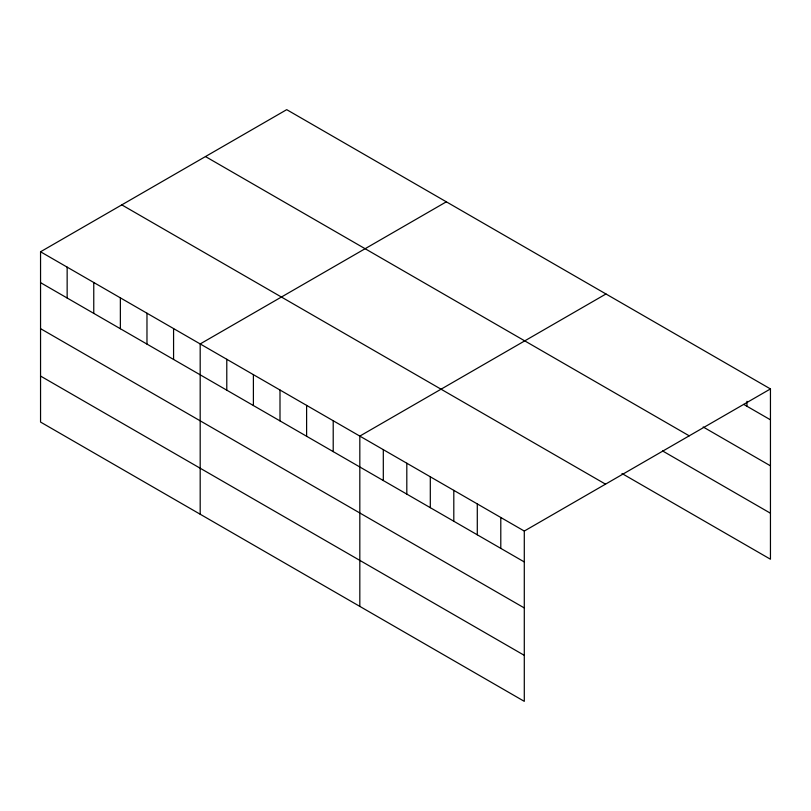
<?xml version="1.0" encoding="UTF-8"?>
<svg xmlns="http://www.w3.org/2000/svg" width="811" height="811" viewBox="0 0 811 811"><rect width="100%" height="100%" fill="white"/><g stroke="black" fill="none" stroke-linecap="round" stroke-linejoin="round"><path stroke-width="1.22" d="M40.55 251.775L524.291 531.053L524.291 701.343L40.55 422.065L40.55 251.775L286.709 109.657L770.45 388.935L770.45 559.225L621.996 473.523M446.344 201.817L200.185 343.935L200.185 514.225M605.979 293.977L359.82 436.095L359.82 606.395M524.291 531.053L770.45 388.935M743.748 404.405L770.45 419.814M703.167 426.981L770.45 465.828M205.477 156.553L689.218 435.831M662.587 450.946L770.45 513.221M121.782 204.869L605.523 484.157M40.55 282.654L524.291 561.942M40.55 328.658L524.291 607.946M40.55 376.061L524.291 655.339M746.951 401.313L746.951 406.25M500.792 517.489L500.792 548.378M477.294 503.925L477.294 534.804M453.805 490.361L453.805 521.24M430.306 476.797L430.306 507.676M406.808 463.233L406.808 494.112M383.309 449.669L383.309 480.548M333.209 420.737L333.209 451.626M306.609 405.378L306.609 436.257M279.998 390.02L279.998 420.899M253.397 374.662L253.397 405.541M226.786 359.293L226.786 390.182M173.574 328.577L173.574 359.455M146.973 313.218L146.973 344.097M120.363 297.85L120.363 328.739M93.762 282.492L93.762 313.381M67.151 267.133L67.151 298.012"/></g></svg>
